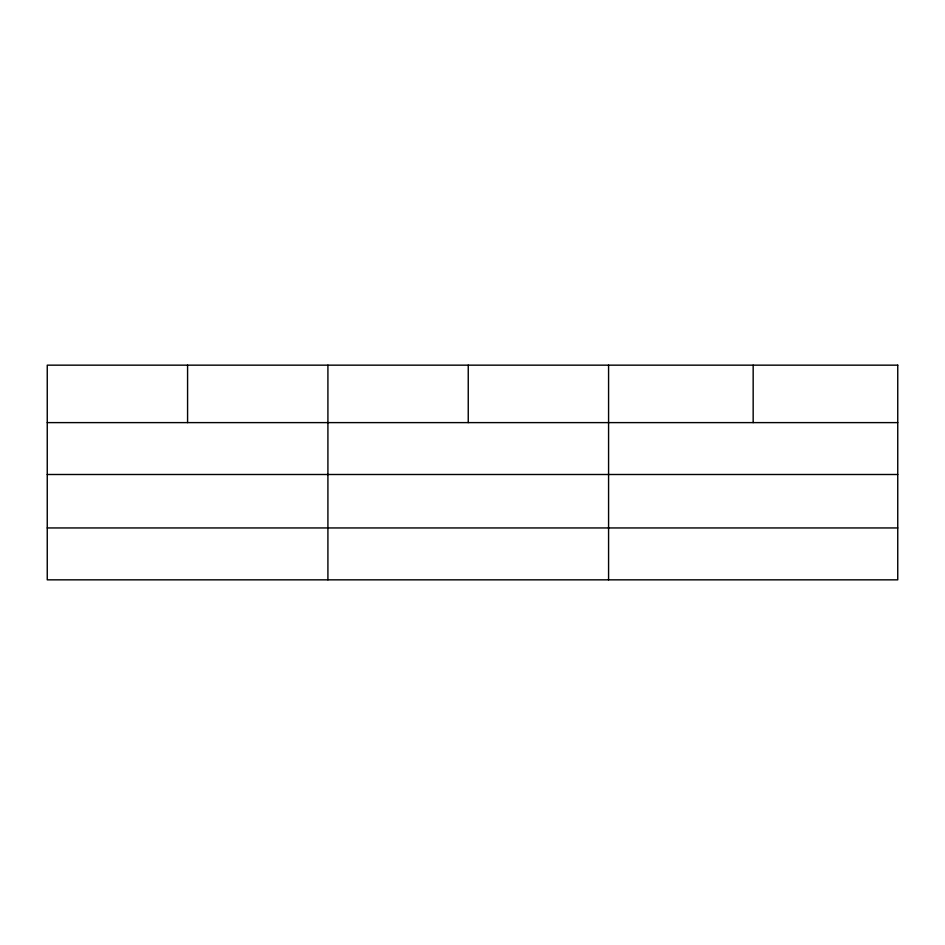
<?xml version="1.0" encoding="UTF-8"?>
<svg xmlns="http://www.w3.org/2000/svg" width="945" height="945" viewBox="0 0 945 945"><rect width="100%" height="100%" fill="white"/><g stroke="black" fill="none" stroke-linecap="round" stroke-linejoin="round"><path stroke-width="1.42" d="M47.25 422.616L897.75 422.616M47.25 474.496L897.75 474.496M47.25 527.948L897.75 527.948M753.165 365.16L753.165 422.616M608.58 365.16L608.58 579.84M468.247 365.16L468.247 422.616M327.915 365.16L327.915 579.84M187.583 365.16L187.583 422.616M897.75 365.16L47.25 365.16L47.25 579.84L897.75 579.84L897.75 365.16"/></g></svg>
